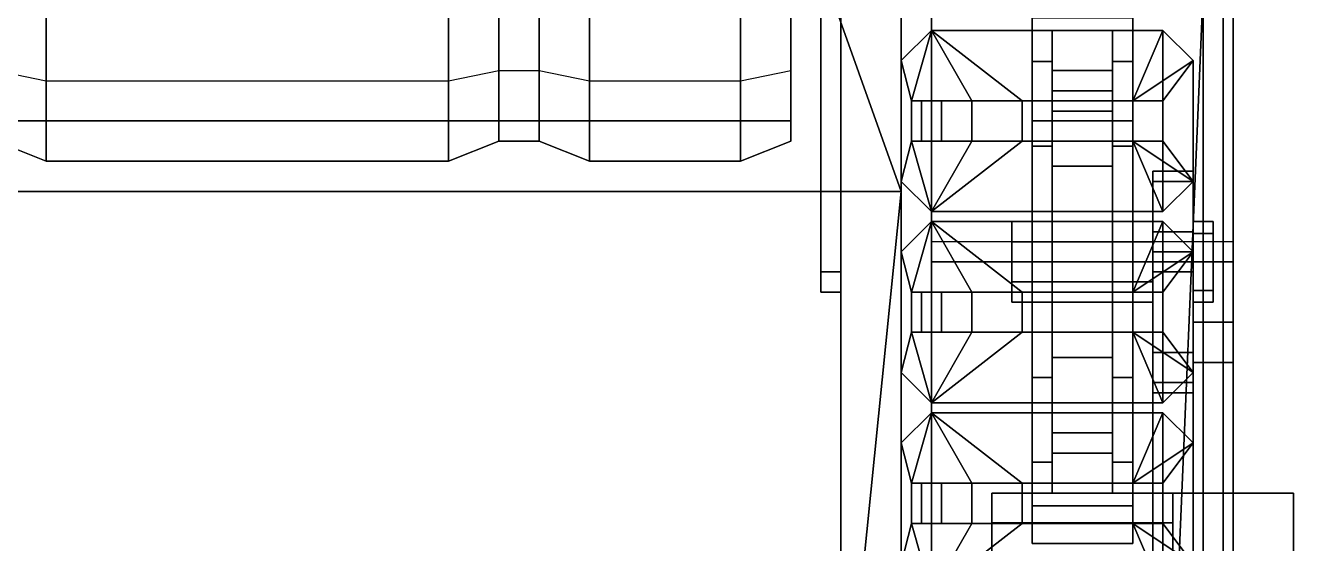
# Model space of a CAD drawing. Header units: millimetres. Extents: x -1.04 to 1.04, y -2.16 to 5.95.
# Drawn here: x -0.221 to 1.04, y 0.88 to 1.395 of the extents above; entities that cross this region are included whole.
import ezdxf

# ---------------------------------------------------------------- set-up
doc = ezdxf.new("R2010")
doc.units = ezdxf.units.MM
for name, color, linetype in [('cans', 3, 'Continuous'), ('fenders', 6, 'Continuous'), ('patch', 2, 'Continuous'), ('suspension', 5, 'Continuous'), ('tent1', 3, 'Continuous'), ('tracks', 3, 'Continuous'), ('wheels', 2, 'Continuous')]:
    doc.layers.add(name, color=color, linetype=linetype)

msp = doc.modelspace()

# ---------------------------------------------------------------- linework, layer by layer
for points in [[(-0.59, 0.6, 1.18), (0.59, 0.6, 1.18), (0.59, 1.9, 1.1), (-0.59, 1.9, 1.1)], [(0.59, 0.6, 1.18), (0.65, 0.68, 0.92), (0.65, 1.9, 0.92), (0.59, 1.9, 1.1)], [(0.65, -1.45, 0.82), (0.65, -1.84, 0.25), (0.65, 1.23, 0.25), (0.65, 1.9, 0.92)], [(0.65, 1.23, 0.25), (0.65, 1.23, 0.25), (0.65, 1.65, 0.34), (0.65, 1.9, 0.49)], [(0.65, 1.23, 0.25), (0.65, 1.23, 0.25), (0.65, 1.9, 0.49), (0.65, 1.9, 0.92)], [(0.65, -1.45, 0.82), (0.65, -1.45, 0.82), (0.65, 1.9, 0.92), (0.65, 0.68, 0.92)], [(0.5, 1.65, 0.34), (0.65, 1.23, 0.25), (-0.65, 1.23, 0.25), (-0.5, 1.65, 0.34)], [(0.65, 1.65, 0.34), (0.65, 1.23, 0.25), (0.65, 1.23, 0.25), (0.5, 1.65, 0.34)], [(0.57, 1.15, 1.41), (0.59, 1.15, 1.41), (0.59, 1.65, 1.41), (0.57, 1.63, 1.41)], [(0.59, 1.13, 1.39), (0.59, 1.13, 1.1474), (0.59, 1.65, 1.1154), (0.59, 1.15, 1.41)], [(0.59, 1.15, 1.41), (0.59, 1.65, 1.1154), (0.59, 1.65, 1.1154), (0.59, 1.65, 1.41)], [(0.57, 1.13, 1.1474), (0.57, 1.13, 1.39), (0.57, 1.15, 1.41), (0.57, 1.63, 1.1166)], [(0.57, 1.63, 1.1166), (0.57, 1.15, 1.41), (0.57, 1.63, 1.41), (0.57, 1.63, 1.1166)], [(0.65, 1.23, 0.25), (0.34, -1.84, 0.25), (-0.34, -1.84, 0.25), (-0.65, 1.23, 0.25)], [(0.65, 1.23, 0.25), (0.65, -1.84, 0.25), (0.34, -1.84, 0.25), (0.65, 1.23, 0.25)], [(0.57, 1.13, 1.39), (0.59, 1.13, 1.39), (0.59, 1.15, 1.41), (0.57, 1.15, 1.41)], [(0.57, 1.13, 1.1474), (0.59, 1.13, 1.1474), (0.59, 1.13, 1.39), (0.57, 1.13, 1.39)]]:
    msp.add_3dface(points)
at = {"layer": 'cans'}
for points in [[(0.66, 1.32, 1.36), (0.68, 1.39, 1.29), (0.65, 1.36, 1.29), (0.66, 1.32, 1.36)], [(0.68, 1.39, 1.29), (0.68, 1.39, 0.92), (0.65, 1.36, 0.92), (0.65, 1.36, 1.29)], [(0.65, 1.36, 0.92), (0.68, 1.39, 0.92), (0.68, 1.21, 0.92), (0.65, 1.24, 0.92)], [(0.72, 1.32, 1.37), (0.68, 1.39, 1.29), (0.66, 1.32, 1.36), (0.72, 1.32, 1.37)], [(0.72, 1.32, 1.37), (0.77, 1.32, 1.32), (0.68, 1.39, 1.29)], [(0.88, 1.32, 1.32), (0.91, 1.39, 1.29), (0.68, 1.39, 1.29), (0.77, 1.32, 1.32)], [(0.91, 1.39, 1.29), (0.91, 1.39, 0.92), (0.68, 1.39, 0.92), (0.68, 1.39, 1.29)], [(0.68, 1.39, 0.92), (0.91, 1.39, 0.92), (0.91, 1.21, 0.92), (0.68, 1.21, 0.92)], [(0.94, 1.36, 1.29), (0.91, 1.39, 1.29), (0.88, 1.32, 1.32)], [(0.94, 1.36, 0.92), (0.91, 1.39, 0.92), (0.91, 1.39, 1.29), (0.94, 1.36, 1.29)], [(0.94, 1.24, 0.92), (0.91, 1.21, 0.92), (0.91, 1.39, 0.92), (0.94, 1.36, 0.92)], [(0.66, 1.32, 1.36), (0.65, 1.36, 1.29), (0.65, 1.24, 1.29), (0.66, 1.28, 1.36)], [(0.65, 1.36, 1.29), (0.65, 1.36, 0.92), (0.65, 1.24, 0.92), (0.65, 1.24, 1.29)], [(0.94, 1.36, 1.29), (0.88, 1.32, 1.32), (0.91, 1.32, 1.34)], [(0.91, 1.28, 1.34), (0.94, 1.24, 1.29), (0.94, 1.36, 1.29), (0.91, 1.32, 1.34)], [(0.94, 1.24, 1.29), (0.94, 1.24, 0.92), (0.94, 1.36, 0.92), (0.94, 1.36, 1.29)], [(0.67, 1.32, 1.39), (0.66, 1.32, 1.36), (0.66, 1.28, 1.36), (0.67, 1.28, 1.39)], [(0.69, 1.32, 1.4), (0.72, 1.32, 1.37), (0.66, 1.32, 1.36), (0.67, 1.32, 1.39)], [(0.67, 1.28, 1.39), (0.69, 1.28, 1.4), (0.69, 1.32, 1.4), (0.67, 1.32, 1.39)], [(0.69, 1.28, 1.4), (0.88, 1.28, 1.4), (0.88, 1.32, 1.4), (0.69, 1.32, 1.4)], [(0.88, 1.32, 1.4), (0.88, 1.32, 1.37), (0.72, 1.32, 1.37), (0.69, 1.32, 1.4)], [(0.72, 1.28, 1.37), (0.77, 1.28, 1.32), (0.77, 1.32, 1.32), (0.72, 1.32, 1.37)], [(0.72, 1.32, 1.37), (0.88, 1.32, 1.37), (0.88, 1.28, 1.37), (0.72, 1.28, 1.37)], [(0.77, 1.28, 1.32), (0.88, 1.28, 1.32), (0.88, 1.32, 1.32), (0.77, 1.32, 1.32)], [(0.88, 1.32, 1.37), (0.88, 1.32, 1.32), (0.88, 1.28, 1.32), (0.88, 1.28, 1.37)], [(0.91, 1.32, 1.34), (0.88, 1.32, 1.32), (0.88, 1.32, 1.37), (0.91, 1.32, 1.38)], [(0.88, 1.28, 1.4), (0.91, 1.28, 1.38), (0.91, 1.32, 1.38), (0.88, 1.32, 1.4)], [(0.91, 1.32, 1.38), (0.88, 1.32, 1.37), (0.88, 1.32, 1.37), (0.88, 1.32, 1.4)], [(0.91, 1.28, 1.38), (0.91, 1.28, 1.34), (0.91, 1.32, 1.34), (0.91, 1.32, 1.38)], [(0.66, 1.28, 1.36), (0.65, 1.24, 1.29), (0.68, 1.21, 1.29), (0.66, 1.28, 1.36)], [(0.72, 1.28, 1.37), (0.66, 1.28, 1.36), (0.68, 1.21, 1.29), (0.72, 1.28, 1.37)], [(0.66, 1.28, 1.36), (0.72, 1.28, 1.37), (0.69, 1.28, 1.4), (0.67, 1.28, 1.39)], [(0.68, 1.21, 1.29), (0.68, 1.21, 1.29), (0.77, 1.28, 1.32), (0.72, 1.28, 1.37)], [(0.68, 1.21, 1.29), (0.91, 1.21, 1.29), (0.88, 1.28, 1.32), (0.77, 1.28, 1.32)], [(0.72, 1.28, 1.37), (0.88, 1.28, 1.37), (0.88, 1.28, 1.4), (0.69, 1.28, 1.4)], [(0.88, 1.28, 1.32), (0.91, 1.21, 1.29), (0.94, 1.24, 1.29), (0.88, 1.28, 1.32)], [(0.91, 1.28, 1.34), (0.88, 1.28, 1.32), (0.94, 1.24, 1.29), (0.91, 1.28, 1.34)], [(0.88, 1.28, 1.37), (0.88, 1.28, 1.32), (0.91, 1.28, 1.34), (0.91, 1.28, 1.38)], [(0.88, 1.28, 1.37), (0.88, 1.28, 1.37), (0.91, 1.28, 1.38), (0.88, 1.28, 1.4)], [(0.65, 1.24, 0.92), (0.68, 1.21, 0.92), (0.68, 1.21, 1.29), (0.65, 1.24, 1.29)], [(0.91, 1.21, 1.29), (0.91, 1.21, 0.92), (0.94, 1.24, 0.92), (0.94, 1.24, 1.29)], [(0.66, 1.13, 1.36), (0.68, 1.2, 1.29), (0.65, 1.17, 1.29), (0.66, 1.13, 1.36)], [(0.68, 1.2, 1.29), (0.68, 1.2, 0.92), (0.65, 1.17, 0.92), (0.65, 1.17, 1.29)], [(0.65, 1.17, 0.92), (0.68, 1.2, 0.92), (0.68, 1.02, 0.92), (0.65, 1.05, 0.92)], [(0.72, 1.13, 1.37), (0.68, 1.2, 1.29), (0.66, 1.13, 1.36), (0.72, 1.13, 1.37)], [(0.68, 1.21, 0.92), (0.91, 1.21, 0.92), (0.91, 1.21, 1.29), (0.68, 1.21, 1.29)], [(0.88, 1.13, 1.32), (0.91, 1.2, 1.29), (0.68, 1.2, 1.29), (0.77, 1.13, 1.32)], [(0.72, 1.13, 1.37), (0.77, 1.13, 1.32), (0.68, 1.2, 1.29)], [(0.91, 1.2, 1.29), (0.91, 1.2, 0.92), (0.68, 1.2, 0.92), (0.68, 1.2, 1.29)], [(0.68, 1.2, 0.92), (0.91, 1.2, 0.92), (0.91, 1.02, 0.92), (0.68, 1.02, 0.92)], [(0.94, 1.17, 1.29), (0.91, 1.2, 1.29), (0.88, 1.13, 1.32)], [(0.94, 1.17, 0.92), (0.91, 1.2, 0.92), (0.91, 1.2, 1.29), (0.94, 1.17, 1.29)], [(0.94, 1.05, 0.92), (0.91, 1.02, 0.92), (0.91, 1.2, 0.92), (0.94, 1.17, 0.92)], [(0.66, 1.13, 1.36), (0.65, 1.17, 1.29), (0.65, 1.05, 1.29), (0.66, 1.09, 1.36)], [(0.65, 1.17, 1.29), (0.65, 1.17, 0.92), (0.65, 1.05, 0.92), (0.65, 1.05, 1.29)], [(0.94, 1.17, 1.29), (0.88, 1.13, 1.32), (0.91, 1.13, 1.34)], [(0.91, 1.09, 1.34), (0.94, 1.05, 1.29), (0.94, 1.17, 1.29), (0.91, 1.13, 1.34)], [(0.94, 1.05, 1.29), (0.94, 1.05, 0.92), (0.94, 1.17, 0.92), (0.94, 1.17, 1.29)], [(0.69, 1.13, 1.4), (0.72, 1.13, 1.37), (0.66, 1.13, 1.36), (0.67, 1.13, 1.39)], [(0.67, 1.13, 1.39), (0.66, 1.13, 1.36), (0.66, 1.09, 1.36), (0.67, 1.09, 1.39)], [(0.67, 1.09, 1.39), (0.69, 1.09, 1.4), (0.69, 1.13, 1.4), (0.67, 1.13, 1.39)], [(0.88, 1.13, 1.4), (0.88, 1.13, 1.37), (0.72, 1.13, 1.37), (0.69, 1.13, 1.4)], [(0.69, 1.09, 1.4), (0.88, 1.09, 1.4), (0.88, 1.13, 1.4), (0.69, 1.13, 1.4)], [(0.72, 1.13, 1.37), (0.88, 1.13, 1.37), (0.88, 1.09, 1.37), (0.72, 1.09, 1.37)], [(0.72, 1.09, 1.37), (0.77, 1.09, 1.32), (0.77, 1.13, 1.32), (0.72, 1.13, 1.37)], [(0.77, 1.09, 1.32), (0.88, 1.09, 1.32), (0.88, 1.13, 1.32), (0.77, 1.13, 1.32)], [(0.91, 1.13, 1.38), (0.88, 1.13, 1.37), (0.88, 1.13, 1.37), (0.88, 1.13, 1.4)], [(0.88, 1.09, 1.4), (0.91, 1.09, 1.38), (0.91, 1.13, 1.38), (0.88, 1.13, 1.4)], [(0.91, 1.13, 1.34), (0.88, 1.13, 1.32), (0.88, 1.13, 1.37), (0.91, 1.13, 1.38)], [(0.88, 1.13, 1.37), (0.88, 1.13, 1.32), (0.88, 1.09, 1.32), (0.88, 1.09, 1.37)], [(0.91, 1.09, 1.38), (0.91, 1.09, 1.34), (0.91, 1.13, 1.34), (0.91, 1.13, 1.38)], [(0.66, 1.09, 1.36), (0.65, 1.05, 1.29), (0.68, 1.02, 1.29), (0.66, 1.09, 1.36)], [(0.72, 1.09, 1.37), (0.66, 1.09, 1.36), (0.68, 1.02, 1.29), (0.72, 1.09, 1.37)], [(0.66, 1.09, 1.36), (0.72, 1.09, 1.37), (0.69, 1.09, 1.4), (0.67, 1.09, 1.39)], [(0.68, 1.02, 1.29), (0.91, 1.02, 1.29), (0.88, 1.09, 1.32), (0.77, 1.09, 1.32)], [(0.68, 1.02, 1.29), (0.68, 1.02, 1.29), (0.77, 1.09, 1.32), (0.72, 1.09, 1.37)], [(0.72, 1.09, 1.37), (0.88, 1.09, 1.37), (0.88, 1.09, 1.4), (0.69, 1.09, 1.4)], [(0.91, 1.09, 1.34), (0.88, 1.09, 1.32), (0.94, 1.05, 1.29), (0.91, 1.09, 1.34)], [(0.88, 1.09, 1.32), (0.91, 1.02, 1.29), (0.94, 1.05, 1.29), (0.88, 1.09, 1.32)], [(0.88, 1.09, 1.37), (0.88, 1.09, 1.37), (0.91, 1.09, 1.38), (0.88, 1.09, 1.4)], [(0.88, 1.09, 1.37), (0.88, 1.09, 1.32), (0.91, 1.09, 1.34), (0.91, 1.09, 1.38)], [(0.65, 1.05, 0.92), (0.68, 1.02, 0.92), (0.68, 1.02, 1.29), (0.65, 1.05, 1.29)], [(0.91, 1.02, 1.29), (0.91, 1.02, 0.92), (0.94, 1.05, 0.92), (0.94, 1.05, 1.29)], [(0.66, 0.94, 1.36), (0.68, 1.01, 1.29), (0.65, 0.98, 1.29), (0.66, 0.94, 1.36)], [(0.68, 1.01, 1.29), (0.68, 1.01, 0.92), (0.65, 0.98, 0.92), (0.65, 0.98, 1.29)], [(0.65, 0.98, 0.92), (0.68, 1.01, 0.92), (0.68, 0.83, 0.92), (0.65, 0.86, 0.92)], [(0.72, 0.94, 1.37), (0.68, 1.01, 1.29), (0.66, 0.94, 1.36), (0.72, 0.94, 1.37)], [(0.68, 1.02, 0.92), (0.91, 1.02, 0.92), (0.91, 1.02, 1.29), (0.68, 1.02, 1.29)], [(0.72, 0.94, 1.37), (0.77, 0.94, 1.32), (0.68, 1.01, 1.29)], [(0.88, 0.94, 1.32), (0.91, 1.01, 1.29), (0.68, 1.01, 1.29), (0.77, 0.94, 1.32)], [(0.91, 1.01, 1.29), (0.91, 1.01, 0.92), (0.68, 1.01, 0.92), (0.68, 1.01, 1.29)], [(0.68, 1.01, 0.92), (0.91, 1.01, 0.92), (0.91, 0.83, 0.92), (0.68, 0.83, 0.92)], [(0.94, 0.98, 1.29), (0.91, 1.01, 1.29), (0.88, 0.94, 1.32)], [(0.94, 0.98, 0.92), (0.91, 1.01, 0.92), (0.91, 1.01, 1.29), (0.94, 0.98, 1.29)], [(0.94, 0.86, 0.92), (0.91, 0.83, 0.92), (0.91, 1.01, 0.92), (0.94, 0.98, 0.92)], [(0.66, 0.94, 1.36), (0.65, 0.98, 1.29), (0.65, 0.86, 1.29), (0.66, 0.9, 1.36)], [(0.65, 0.98, 1.29), (0.65, 0.98, 0.92), (0.65, 0.86, 0.92), (0.65, 0.86, 1.29)], [(0.94, 0.98, 1.29), (0.88, 0.94, 1.32), (0.91, 0.94, 1.34)], [(0.91, 0.9, 1.34), (0.94, 0.86, 1.29), (0.94, 0.98, 1.29), (0.91, 0.94, 1.34)], [(0.94, 0.86, 1.29), (0.94, 0.86, 0.92), (0.94, 0.98, 0.92), (0.94, 0.98, 1.29)], [(0.67, 0.94, 1.39), (0.66, 0.94, 1.36), (0.66, 0.9, 1.36), (0.67, 0.9, 1.39)], [(0.69, 0.94, 1.4), (0.72, 0.94, 1.37), (0.66, 0.94, 1.36), (0.67, 0.94, 1.39)], [(0.67, 0.9, 1.39), (0.69, 0.9, 1.4), (0.69, 0.94, 1.4), (0.67, 0.94, 1.39)], [(0.69, 0.9, 1.4), (0.88, 0.9, 1.4), (0.88, 0.94, 1.4), (0.69, 0.94, 1.4)], [(0.88, 0.94, 1.4), (0.88, 0.94, 1.37), (0.72, 0.94, 1.37), (0.69, 0.94, 1.4)], [(0.72, 0.9, 1.37), (0.77, 0.9, 1.32), (0.77, 0.94, 1.32), (0.72, 0.94, 1.37)], [(0.72, 0.94, 1.37), (0.88, 0.94, 1.37), (0.88, 0.9, 1.37), (0.72, 0.9, 1.37)], [(0.77, 0.9, 1.32), (0.88, 0.9, 1.32), (0.88, 0.94, 1.32), (0.77, 0.94, 1.32)], [(0.88, 0.94, 1.37), (0.88, 0.94, 1.32), (0.88, 0.9, 1.32), (0.88, 0.9, 1.37)], [(0.91, 0.94, 1.34), (0.88, 0.94, 1.32), (0.88, 0.94, 1.37), (0.91, 0.94, 1.38)], [(0.88, 0.9, 1.4), (0.91, 0.9, 1.38), (0.91, 0.94, 1.38), (0.88, 0.94, 1.4)], [(0.91, 0.94, 1.38), (0.88, 0.94, 1.37), (0.88, 0.94, 1.37), (0.88, 0.94, 1.4)], [(0.91, 0.9, 1.38), (0.91, 0.9, 1.34), (0.91, 0.94, 1.34), (0.91, 0.94, 1.38)], [(0.66, 0.9, 1.36), (0.65, 0.86, 1.29), (0.68, 0.83, 1.29), (0.66, 0.9, 1.36)], [(0.72, 0.9, 1.37), (0.66, 0.9, 1.36), (0.68, 0.83, 1.29), (0.72, 0.9, 1.37)], [(0.66, 0.9, 1.36), (0.72, 0.9, 1.37), (0.69, 0.9, 1.4), (0.67, 0.9, 1.39)], [(0.68, 0.83, 1.29), (0.68, 0.83, 1.29), (0.77, 0.9, 1.32), (0.72, 0.9, 1.37)], [(0.68, 0.83, 1.29), (0.91, 0.83, 1.29), (0.88, 0.9, 1.32), (0.77, 0.9, 1.32)], [(0.72, 0.9, 1.37), (0.88, 0.9, 1.37), (0.88, 0.9, 1.4), (0.69, 0.9, 1.4)], [(0.88, 0.9, 1.32), (0.91, 0.83, 1.29), (0.94, 0.86, 1.29), (0.88, 0.9, 1.32)], [(0.91, 0.9, 1.34), (0.88, 0.9, 1.32), (0.94, 0.86, 1.29), (0.91, 0.9, 1.34)], [(0.88, 0.9, 1.37), (0.88, 0.9, 1.32), (0.91, 0.9, 1.34), (0.91, 0.9, 1.38)], [(0.88, 0.9, 1.37), (0.88, 0.9, 1.37), (0.91, 0.9, 1.38), (0.88, 0.9, 1.4)]]:
    msp.add_3dface(points, dxfattribs=at)
at = {"layer": 'fenders'}
for points in [[(0.65, 0.68, 0.92), (0.9, 0.25, 0.92), (0.97, 1.9, 0.92), (0.65, 1.9, 0.92)], [(0.9, 0.25, 0.92), (0.9, -0.42, 0.92), (0.97, -1.9, 0.92), (0.97, 1.9, 0.92)], [(0.97, -1.9, 0.92), (0.97, -1.9, 0.88), (0.97, 1.9, 0.88), (0.97, 1.9, 0.92)]]:
    msp.add_3dface(points, dxfattribs=at)
at = {"layer": 'patch'}
for points in [[(0.95, 0.78, 1.2), (0.97, 0.78, 1.2), (0.97, 1.9, 1.2), (0.95, 1.88, 1.2)], [(0.97, 0.78, 1.2), (0.97, 0.82, 1.17), (0.97, 1.7, 1.17), (0.97, 1.9, 1.2)], [(0.95, 0.82, 1.17), (0.95, 0.78, 1.2), (0.95, 1.88, 1.2), (0.95, 1.7, 1.17)]]:
    msp.add_3dface(points, dxfattribs=at)
at = {"layer": 'suspension'}
for points in [[(0.9, 1.25, 0.19), (0.9, 1.19, 0.15), (0.9, 1.04, 0.16), (0.9, 1.17, 0.32)], [(0.94, 1.17, 0.32), (0.94, 1.25, 0.19), (0.9, 1.25, 0.19), (0.9, 1.17, 0.32)], [(0.9, 1.25, 0.16), (0.9, 1.24, 0.15), (0.9, 1.19, 0.15), (0.9, 1.25, 0.19)], [(0.94, 1.25, 0.16), (0.94, 1.24, 0.15), (0.9, 1.24, 0.15), (0.9, 1.25, 0.16)], [(0.94, 1.25, 0.19), (0.94, 1.25, 0.16), (0.9, 1.25, 0.16), (0.9, 1.25, 0.19)], [(0.94, 1.04, 0.16), (0.94, 1.19, 0.15), (0.94, 1.25, 0.19), (0.94, 1.17, 0.32)], [(0.94, 1.19, 0.15), (0.94, 1.24, 0.15), (0.94, 1.25, 0.16), (0.94, 1.25, 0.19)], [(0.9, 1.19, 0.15), (0.9, 1.24, 0.15), (0.94, 1.24, 0.15), (0.94, 1.19, 0.15)], [(0.96, 1.2, 0.25), (0.96, 1.1883, 0.2217), (0.94, 1.1883, 0.2217), (0.94, 1.2, 0.25)], [(0.96, 1.1883, 0.2783), (0.96, 1.2, 0.25), (0.94, 1.2, 0.25), (0.94, 1.1883, 0.2783)], [(0.96, 1.1317, 0.2217), (0.96, 1.16, 0.21), (0.96, 1.1883, 0.2217), (0.96, 1.2, 0.25)], [(0.96, 1.12, 0.25), (0.96, 1.1317, 0.2217), (0.96, 1.2, 0.25), (0.96, 1.1883, 0.2783)], [(0.9, 1.04, 0.16), (0.9, 1.19, 0.15), (0.94, 1.19, 0.15), (0.94, 1.04, 0.16)], [(0.96, 1.16, 0.29), (0.96, 1.1883, 0.2783), (0.94, 1.1883, 0.2783), (0.94, 1.16, 0.29)], [(0.96, 1.1883, 0.2217), (0.96, 1.16, 0.21), (0.94, 1.16, 0.21), (0.94, 1.1883, 0.2217)], [(0.96, 1.1317, 0.2783), (0.96, 1.12, 0.25), (0.96, 1.1883, 0.2783), (0.96, 1.16, 0.29)], [(0.9, 1.17, 0.32), (0.9, 1.04, 0.16), (0.9, 1.04, 0.24), (0.9, 1.15, 0.32)], [(0.94, 1.15, 0.32), (0.94, 1.17, 0.32), (0.9, 1.17, 0.32), (0.9, 1.15, 0.32)], [(0.94, 1.04, 0.24), (0.94, 1.04, 0.16), (0.94, 1.17, 0.32), (0.94, 1.15, 0.32)], [(0.96, 1.1317, 0.2783), (0.96, 1.16, 0.29), (0.94, 1.16, 0.29), (0.94, 1.1317, 0.2783)], [(0.96, 1.16, 0.21), (0.96, 1.1317, 0.2217), (0.94, 1.1317, 0.2217), (0.94, 1.16, 0.21)], [(0.9, 1.15, 0.32), (0.9, 1.04, 0.24), (0.9, 1.03, 0.25), (0.9, 1.07, 0.32)], [(0.94, 1.07, 0.32), (0.94, 1.15, 0.32), (0.9, 1.15, 0.32), (0.9, 1.07, 0.32)], [(0.94, 1.03, 0.25), (0.94, 1.04, 0.24), (0.94, 1.15, 0.32), (0.94, 1.07, 0.32)], [(0.96, 1.1317, 0.2217), (0.96, 1.12, 0.25), (0.94, 1.12, 0.25), (0.94, 1.1317, 0.2217)], [(0.96, 1.12, 0.25), (0.96, 1.1317, 0.2783), (0.94, 1.1317, 0.2783), (0.94, 1.12, 0.25)], [(0.9, 1.06, 0.13), (0.9, 1.1, 0.13), (0.9, 1.1, 0.156), (0.9, 1.06, 0.1587)], [(0.94, 1.1, 0.27), (0.94, 1.06, 0.27), (0.98, 1.06, 0.27), (0.98, 1.1, 0.27)], [(0.98, 1.1, 0.13), (0.98, 1.06, 0.13), (0.94, 1.06, 0.13), (0.94, 1.1, 0.13)], [(0.98, 1.1, 0.27), (0.98, 1.1, 0.13), (0.94, 1.1, 0.13), (0.94, 1.1, 0.27)], [(0.98, 1.06, 0.27), (0.98, 1.06, 0.13), (0.98, 1.1, 0.13), (0.98, 1.1, 0.27)], [(0.9, 1.07, 0.32), (0.9, 1.03, 0.25), (0.9, 0.93, 0.25), (0.9, 0.93, 0.34)], [(0.94, 0.93, 0.34), (0.94, 1.07, 0.32), (0.9, 1.07, 0.32), (0.9, 0.93, 0.34)], [(0.94, 0.93, 0.25), (0.94, 1.03, 0.25), (0.94, 1.07, 0.32), (0.94, 0.93, 0.34)], [(0.94, 1.06, 0.27), (0.94, 1.06, 0.13), (0.98, 1.06, 0.13), (0.98, 1.06, 0.27)], [(0.9, 1.04, 0.24), (0.9, 1.04, 0.16), (0.94, 1.04, 0.16), (0.94, 1.04, 0.24)], [(0.9, 1.03, 0.25), (0.9, 1.04, 0.24), (0.94, 1.04, 0.24), (0.94, 1.03, 0.25)], [(0.9, 0.93, 0.25), (0.9, 1.03, 0.25), (0.94, 1.03, 0.25), (0.94, 0.93, 0.25)], [(0.9, 0.93, 0.24), (0.9, -0.44, 0.24), (0.9, -0.44, 0.37), (0.9, 0.93, 0.37)], [(0.9, 0.93, 0.37), (0.9, -0.44, 0.37), (1.04, -0.44, 0.37), (1.04, 0.93, 0.37)], [(1.04, 0.93, 0.37), (1.04, 0.93, 0.24), (0.9, 0.93, 0.24), (0.9, 0.93, 0.37)], [(1.04, 0.93, 0.24), (1.04, -0.44, 0.24), (0.9, -0.44, 0.24), (0.9, 0.93, 0.24)], [(1.04, -0.44, 0.37), (1.04, -0.44, 0.24), (1.04, 0.93, 0.24), (1.04, 0.93, 0.37)]]:
    msp.add_3dface(points, dxfattribs=at)
at = {"layer": 'tent1'}
for points in [[(0.54, 1.3, 1.33), (0.54, 1.28, 1.31), (0.54, 1.59, 1.3), (0.54, 1.56, 1.32)], [(0.54, 1.28, 1.31), (0.54, 1.28, 1.18), (0.54, 1.59, 1.18), (0.54, 1.59, 1.3)], [(0.54, 1.28, 1.18), (0.54, 1.35, 1.14), (0.54, 1.55, 1.13), (0.54, 1.59, 1.18)], [(-0.2, 1.3, 1.35), (-0.2, 1.56, 1.34), (-0.25, 1.56, 1.32), (-0.25, 1.3, 1.33)], [(0.2, 1.3, 1.35), (0.2, 1.56, 1.34), (-0.2, 1.56, 1.34), (-0.2, 1.3, 1.35)], [(0.25, 1.3, 1.33), (0.25, 1.56, 1.32), (0.2, 1.56, 1.34), (0.2, 1.3, 1.35)], [(0.29, 1.3, 1.33), (0.29, 1.56, 1.32), (0.25, 1.56, 1.32), (0.25, 1.3, 1.33)], [(0.34, 1.3, 1.35), (0.34, 1.56, 1.34), (0.29, 1.56, 1.32), (0.29, 1.3, 1.33)], [(0.49, 1.3, 1.35), (0.49, 1.56, 1.34), (0.34, 1.56, 1.34), (0.34, 1.3, 1.35)], [(0.54, 1.3, 1.33), (0.54, 1.56, 1.32), (0.49, 1.56, 1.34), (0.49, 1.3, 1.35)], [(-0.2, 1.34, 1.13), (-0.2, 1.26, 1.17), (-0.25, 1.28, 1.18), (-0.25, 1.35, 1.14)], [(0.25, 1.35, 1.14), (0.25, 1.28, 1.18), (0.2, 1.26, 1.17), (0.2, 1.34, 1.13)], [(0.29, 1.35, 1.14), (0.29, 1.28, 1.18), (0.25, 1.28, 1.18), (0.25, 1.35, 1.14)], [(0.34, 1.34, 1.13), (0.34, 1.26, 1.17), (0.29, 1.28, 1.18), (0.29, 1.35, 1.14)], [(0.54, 1.35, 1.14), (0.54, 1.28, 1.18), (0.49, 1.26, 1.17), (0.49, 1.34, 1.13)], [(0.2, 1.34, 1.13), (0.2, 1.26, 1.17), (-0.2, 1.26, 1.17), (-0.2, 1.34, 1.13)], [(0.49, 1.34, 1.13), (0.49, 1.26, 1.17), (0.34, 1.26, 1.17), (0.34, 1.34, 1.13)], [(-0.2, 1.26, 1.31), (-0.2, 1.3, 1.35), (-0.25, 1.3, 1.33), (-0.25, 1.28, 1.31)], [(0.2, 1.26, 1.31), (0.2, 1.3, 1.35), (-0.2, 1.3, 1.35), (-0.2, 1.26, 1.31)], [(0.25, 1.28, 1.31), (0.25, 1.3, 1.33), (0.2, 1.3, 1.35), (0.2, 1.26, 1.31)], [(0.29, 1.28, 1.31), (0.29, 1.3, 1.33), (0.25, 1.3, 1.33), (0.25, 1.28, 1.31)], [(0.34, 1.26, 1.31), (0.34, 1.3, 1.35), (0.29, 1.3, 1.33), (0.29, 1.28, 1.31)], [(0.49, 1.26, 1.31), (0.49, 1.3, 1.35), (0.34, 1.3, 1.35), (0.34, 1.26, 1.31)], [(0.54, 1.28, 1.31), (0.54, 1.3, 1.33), (0.49, 1.3, 1.35), (0.49, 1.26, 1.31)], [(-0.2, 1.26, 1.17), (-0.2, 1.26, 1.31), (-0.25, 1.28, 1.31), (-0.25, 1.28, 1.18)], [(0.25, 1.28, 1.18), (0.25, 1.28, 1.31), (0.2, 1.26, 1.31), (0.2, 1.26, 1.17)], [(0.29, 1.28, 1.18), (0.29, 1.28, 1.31), (0.25, 1.28, 1.31), (0.25, 1.28, 1.18)], [(0.34, 1.26, 1.17), (0.34, 1.26, 1.31), (0.29, 1.28, 1.31), (0.29, 1.28, 1.18)], [(0.54, 1.28, 1.18), (0.54, 1.28, 1.31), (0.49, 1.26, 1.31), (0.49, 1.26, 1.17)], [(0.2, 1.26, 1.17), (0.2, 1.26, 1.31), (-0.2, 1.26, 1.31), (-0.2, 1.26, 1.17)], [(0.49, 1.26, 1.17), (0.49, 1.26, 1.31), (0.34, 1.26, 1.31), (0.34, 1.26, 1.17)]]:
    msp.add_3dface(points, dxfattribs=at)
at = {"layer": 'tracks'}
for points in [[(0.68, 1.18, -0.04), (0.68, 1.83, 0.07), (0.98, 1.83, 0.07), (0.98, 1.18, -0.04)], [(0.68, 1.82, 0.12), (0.68, 1.83, 0.07), (0.68, 1.18, -0.04), (0.68, 1.16, -0.01)], [(0.98, 1.18, -0.04), (0.98, 1.83, 0.07), (0.98, 1.82, 0.12), (0.98, 1.16, -0.01)], [(0.98, 1.16, -0.01), (0.98, 1.82, 0.12), (0.68, 1.82, 0.12), (0.68, 1.16, -0.01)], [(0.68, 1.5, 0.73), (0.68, 0.84, 0.76), (0.98, 0.84, 0.76), (0.98, 1.5, 0.73)], [(0.68, 0.83, 0.72), (0.68, 0.84, 0.76), (0.68, 1.5, 0.73), (0.68, 1.5, 0.69)], [(0.98, 1.5, 0.69), (0.98, 0.83, 0.72), (0.68, 0.83, 0.72), (0.68, 1.5, 0.69)], [(0.98, 1.5, 0.73), (0.98, 0.84, 0.76), (0.98, 0.83, 0.72), (0.98, 1.5, 0.69)], [(0.68, 1.18, -0.04), (0.68, -1.32, -0.04), (0.68, -1.31, -0.01), (0.68, 1.16, -0.01)], [(0.98, -1.31, -0.01), (0.98, -1.32, -0.04), (0.98, 1.18, -0.04), (0.98, 1.16, -0.01)], [(0.68, 1.16, -0.01), (0.68, -1.31, -0.01), (0.98, -1.31, -0.01), (0.98, 1.16, -0.01)]]:
    msp.add_3dface(points, dxfattribs=at)
at = {"layer": 'wheels'}
for points in [[(0.78, 1.4025, 0.39), (0.78, 1.44, 0.25), (0.78, 1.39, 0.25), (0.78, 1.3592, 0.365)], [(0.78, 1.44, 0.25), (0.78, 1.4025, 0.11), (0.78, 1.3592, 0.135), (0.78, 1.39, 0.25)], [(0.88, 1.44, 0.25), (0.88, 1.4025, 0.39), (0.88, 1.3592, 0.365), (0.88, 1.39, 0.25)], [(0.88, 1.4025, 0.11), (0.88, 1.44, 0.25), (0.88, 1.39, 0.25), (0.88, 1.3592, 0.135)], [(0.78, 1.3, 0.4925), (0.78, 1.4025, 0.39), (0.78, 1.3592, 0.365), (0.78, 1.275, 0.4492)], [(0.88, 1.3, 0.4925), (0.88, 1.4025, 0.39), (0.78, 1.4025, 0.39), (0.78, 1.3, 0.4925)], [(0.78, 1.4025, 0.11), (0.78, 1.3, 0.0075), (0.78, 1.275, 0.0508), (0.78, 1.3592, 0.135)], [(0.88, 1.4025, 0.11), (0.88, 1.3, 0.0075), (0.78, 1.3, 0.0075), (0.78, 1.4025, 0.11)], [(0.88, 1.3, 0.0075), (0.88, 1.4025, 0.11), (0.88, 1.3592, 0.135), (0.88, 1.275, 0.0508)], [(0.88, 1.4025, 0.39), (0.88, 1.3, 0.4925), (0.88, 1.275, 0.4492), (0.88, 1.3592, 0.365)], [(0.8, 1.39, 0.25), (0.8, 1.3592, 0.365), (0.78, 1.3592, 0.365), (0.78, 1.39, 0.25)], [(0.8, 1.3592, 0.135), (0.8, 1.39, 0.25), (0.78, 1.39, 0.25), (0.78, 1.3592, 0.135)], [(0.8, 1.3592, 0.365), (0.8, 1.39, 0.25), (0.8, 1.35, 0.25), (0.8, 1.3299, 0.325)], [(0.8, 1.3592, 0.135), (0.8, 1.3299, 0.175), (0.8, 1.35, 0.25), (0.8, 1.39, 0.25)], [(0.86, 1.3592, 0.365), (0.86, 1.39, 0.25), (0.88, 1.39, 0.25), (0.88, 1.3592, 0.365)], [(0.86, 1.3592, 0.365), (0.86, 1.3299, 0.325), (0.86, 1.35, 0.25), (0.86, 1.39, 0.25)], [(0.86, 1.39, 0.25), (0.86, 1.3592, 0.135), (0.88, 1.3592, 0.135), (0.88, 1.39, 0.25)], [(0.86, 1.3592, 0.135), (0.86, 1.39, 0.25), (0.86, 1.35, 0.25), (0.86, 1.3299, 0.175)], [(0.8, 1.3592, 0.365), (0.8, 1.275, 0.4492), (0.78, 1.275, 0.4492), (0.78, 1.3592, 0.365)], [(0.8, 1.275, 0.0508), (0.8, 1.3592, 0.135), (0.78, 1.3592, 0.135), (0.78, 1.275, 0.0508)], [(0.8, 1.3592, 0.365), (0.8, 1.18, 0.2846), (0.8, 1.3099, 0.3596)], [(0.8, 1.3299, 0.325), (0.8, 1.2, 0.25), (0.8, 1.18, 0.2846), (0.8, 1.3592, 0.365)], [(0.8, 1.3592, 0.365), (0.8, 1.3099, 0.3596), (0.8, 1.255, 0.4145), (0.8, 1.275, 0.4492)], [(0.8, 1.3592, 0.135), (0.8, 1.2, 0.25), (0.8, 1.3299, 0.175)], [(0.8, 1.3099, 0.1404), (0.8, 1.18, 0.2154), (0.8, 1.2, 0.25), (0.8, 1.3592, 0.135)], [(0.8, 1.3592, 0.135), (0.8, 1.275, 0.0508), (0.8, 1.255, 0.0855), (0.8, 1.3099, 0.1404)], [(0.86, 1.35, 0.25), (0.86, 1.3299, 0.325), (0.8, 1.3299, 0.325), (0.8, 1.35, 0.25)], [(0.86, 1.3299, 0.175), (0.86, 1.35, 0.25), (0.8, 1.35, 0.25), (0.8, 1.3299, 0.175)], [(0.86, 1.3099, 0.3596), (0.86, 1.18, 0.2846), (0.86, 1.2, 0.25), (0.86, 1.3592, 0.365)], [(0.86, 1.3592, 0.365), (0.86, 1.2, 0.25), (0.86, 1.3299, 0.325)], [(0.86, 1.3592, 0.135), (0.86, 1.275, 0.0508), (0.88, 1.275, 0.0508), (0.88, 1.3592, 0.135)], [(0.86, 1.3592, 0.135), (0.86, 1.3099, 0.1404), (0.86, 1.255, 0.0855), (0.86, 1.275, 0.0508)], [(0.86, 1.3299, 0.175), (0.86, 1.2, 0.25), (0.86, 1.18, 0.2154), (0.86, 1.3592, 0.135)], [(0.86, 1.3592, 0.135), (0.86, 1.18, 0.2154), (0.86, 1.3099, 0.1404)], [(0.86, 1.275, 0.4492), (0.86, 1.3592, 0.365), (0.88, 1.3592, 0.365), (0.88, 1.275, 0.4492)], [(0.86, 1.3592, 0.365), (0.86, 1.275, 0.4492), (0.86, 1.255, 0.4145), (0.86, 1.3099, 0.3596)], [(0.86, 1.3299, 0.325), (0.86, 1.2, 0.25), (0.8, 1.2, 0.25), (0.8, 1.3299, 0.325)], [(0.86, 1.2, 0.25), (0.86, 1.3299, 0.175), (0.8, 1.3299, 0.175), (0.8, 1.2, 0.25)], [(0.88, 1.16, 0.53), (0.88, 1.3, 0.4925), (0.78, 1.3, 0.4925), (0.78, 1.16, 0.53)], [(0.78, 1.16, 0.53), (0.78, 1.3, 0.4925), (0.78, 1.275, 0.4492), (0.78, 1.16, 0.48)], [(0.78, 1.3, 0.0075), (0.78, 1.16, -0.03), (0.78, 1.16, 0.02), (0.78, 1.275, 0.0508)], [(0.88, 1.3, 0.0075), (0.88, 1.16, -0.03), (0.78, 1.16, -0.03), (0.78, 1.3, 0.0075)], [(0.86, 1.18, 0.2846), (0.86, 1.3099, 0.3596), (0.8, 1.3099, 0.3596), (0.8, 1.18, 0.2846)], [(0.86, 1.3099, 0.3596), (0.86, 1.255, 0.4145), (0.8, 1.255, 0.4145), (0.8, 1.3099, 0.3596)], [(0.86, 1.3099, 0.1404), (0.86, 1.18, 0.2154), (0.8, 1.18, 0.2154), (0.8, 1.3099, 0.1404)], [(0.86, 1.255, 0.0855), (0.86, 1.3099, 0.1404), (0.8, 1.3099, 0.1404), (0.8, 1.255, 0.0855)], [(0.88, 1.16, -0.03), (0.88, 1.3, 0.0075), (0.88, 1.275, 0.0508), (0.88, 1.16, 0.02)], [(0.88, 1.3, 0.4925), (0.88, 1.16, 0.53), (0.88, 1.16, 0.48), (0.88, 1.275, 0.4492)], [(0.8, 1.275, 0.4492), (0.8, 1.16, 0.48), (0.78, 1.16, 0.48), (0.78, 1.275, 0.4492)], [(0.8, 1.16, 0.02), (0.8, 1.275, 0.0508), (0.78, 1.275, 0.0508), (0.78, 1.16, 0.02)], [(0.8, 1.16, 0.48), (0.8, 1.275, 0.4492), (0.8, 1.255, 0.4145), (0.8, 1.18, 0.4346)], [(0.8, 1.16, 0.02), (0.8, 1.18, 0.0654), (0.8, 1.255, 0.0855), (0.8, 1.275, 0.0508)], [(0.86, 1.275, 0.0508), (0.86, 1.16, 0.02), (0.88, 1.16, 0.02), (0.88, 1.275, 0.0508)], [(0.86, 1.16, 0.02), (0.86, 1.275, 0.0508), (0.86, 1.255, 0.0855), (0.86, 1.18, 0.0654)], [(0.86, 1.16, 0.48), (0.86, 1.18, 0.4346), (0.86, 1.255, 0.4145), (0.86, 1.275, 0.4492)], [(0.86, 1.16, 0.48), (0.86, 1.275, 0.4492), (0.88, 1.275, 0.4492), (0.88, 1.16, 0.48)], [(0.86, 1.255, 0.4145), (0.86, 1.18, 0.4346), (0.8, 1.18, 0.4346), (0.8, 1.255, 0.4145)], [(0.86, 1.18, 0.0654), (0.86, 1.255, 0.0855), (0.8, 1.255, 0.0855), (0.8, 1.18, 0.0654)], [(0.8, 1.18, 0.2846), (0.8, 1.2, 0.25), (0.76, 1.2, 0.25), (0.76, 1.18, 0.2846)], [(0.8, 1.2, 0.25), (0.8, 1.18, 0.2154), (0.76, 1.18, 0.2154), (0.76, 1.2, 0.25)], [(0.86, 1.2, 0.25), (0.86, 1.18, 0.2846), (0.9, 1.18, 0.2846), (0.9, 1.2, 0.25)], [(0.86, 1.18, 0.2154), (0.86, 1.2, 0.25), (0.9, 1.2, 0.25), (0.9, 1.18, 0.2154)], [(0.8, 1.14, 0.2846), (0.8, 1.18, 0.2846), (0.76, 1.18, 0.2846), (0.76, 1.14, 0.2846)], [(0.8, 1.18, 0.2154), (0.8, 1.14, 0.2154), (0.76, 1.14, 0.2154), (0.76, 1.18, 0.2154)], [(0.86, 1.18, 0.4346), (0.86, 1.18, 0.2846), (0.8, 1.18, 0.2846), (0.8, 1.18, 0.4346)], [(0.8, 1.18, 0.4346), (0.8, 1.18, 0.2846), (0.8, 1.14, 0.2846), (0.8, 1.16, 0.48)], [(0.8, 1.16, 0.02), (0.8, 1.18, 0.2154), (0.8, 1.18, 0.0654)], [(0.8, 1.14, 0.0654), (0.8, 1.14, 0.2154), (0.8, 1.18, 0.2154), (0.8, 1.16, 0.02)], [(0.86, 1.18, 0.2154), (0.86, 1.18, 0.0654), (0.8, 1.18, 0.0654), (0.8, 1.18, 0.2154)], [(0.86, 1.16, 0.48), (0.86, 1.18, 0.2846), (0.86, 1.18, 0.4346)], [(0.86, 1.14, 0.4346), (0.86, 1.14, 0.2846), (0.86, 1.18, 0.2846), (0.86, 1.16, 0.48)], [(0.86, 1.18, 0.0654), (0.86, 1.18, 0.2154), (0.86, 1.14, 0.2154), (0.86, 1.16, 0.02)], [(0.86, 1.14, 0.2154), (0.86, 1.18, 0.2154), (0.9, 1.18, 0.2154), (0.9, 1.14, 0.2154)], [(0.86, 1.18, 0.2846), (0.86, 1.14, 0.2846), (0.9, 1.14, 0.2846), (0.9, 1.18, 0.2846)], [(0.8, 1.16, 0.48), (0.8, 1.045, 0.4492), (0.78, 1.045, 0.4492), (0.78, 1.16, 0.48)], [(0.88, 1.02, 0.4925), (0.88, 1.16, 0.53), (0.78, 1.16, 0.53), (0.78, 1.02, 0.4925)], [(0.78, 1.02, 0.4925), (0.78, 1.16, 0.53), (0.78, 1.16, 0.48), (0.78, 1.045, 0.4492)], [(0.78, 1.16, -0.03), (0.78, 1.02, 0.0075), (0.78, 1.045, 0.0508), (0.78, 1.16, 0.02)], [(0.88, 1.16, -0.03), (0.88, 1.02, 0.0075), (0.78, 1.02, 0.0075), (0.78, 1.16, -0.03)], [(0.8, 1.045, 0.0508), (0.8, 1.16, 0.02), (0.78, 1.16, 0.02), (0.78, 1.045, 0.0508)], [(0.8, 1.16, 0.48), (0.8, 1.14, 0.2846), (0.8, 1.14, 0.4346)], [(0.8, 1.16, 0.48), (0.8, 1.14, 0.4346), (0.8, 1.065, 0.4145), (0.8, 1.045, 0.4492)], [(0.8, 1.16, 0.02), (0.8, 1.045, 0.0508), (0.8, 1.065, 0.0855), (0.8, 1.14, 0.0654)], [(0.86, 1.16, 0.02), (0.86, 1.045, 0.0508), (0.88, 1.045, 0.0508), (0.88, 1.16, 0.02)], [(0.86, 1.16, 0.02), (0.86, 1.14, 0.0654), (0.86, 1.065, 0.0855), (0.86, 1.045, 0.0508)], [(0.86, 1.16, 0.02), (0.86, 1.14, 0.2154), (0.86, 1.14, 0.0654)], [(0.86, 1.16, 0.48), (0.86, 1.045, 0.4492), (0.86, 1.065, 0.4145), (0.86, 1.14, 0.4346)], [(0.86, 1.045, 0.4492), (0.86, 1.16, 0.48), (0.88, 1.16, 0.48), (0.88, 1.045, 0.4492)], [(0.88, 1.02, 0.0075), (0.88, 1.16, -0.03), (0.88, 1.16, 0.02), (0.88, 1.045, 0.0508)], [(0.88, 1.16, 0.53), (0.88, 1.02, 0.4925), (0.88, 1.045, 0.4492), (0.88, 1.16, 0.48)], [(0.8, 1.14, 0.2154), (0.8, 1.12, 0.25), (0.76, 1.12, 0.25), (0.76, 1.14, 0.2154)], [(0.8, 1.12, 0.25), (0.8, 1.14, 0.2846), (0.76, 1.14, 0.2846), (0.76, 1.12, 0.25)], [(0.86, 1.14, 0.4346), (0.86, 1.065, 0.4145), (0.8, 1.065, 0.4145), (0.8, 1.14, 0.4346)], [(0.86, 1.14, 0.2846), (0.86, 1.14, 0.4346), (0.8, 1.14, 0.4346), (0.8, 1.14, 0.2846)], [(0.86, 1.14, 0.0654), (0.86, 1.14, 0.2154), (0.8, 1.14, 0.2154), (0.8, 1.14, 0.0654)], [(0.86, 1.065, 0.0855), (0.86, 1.14, 0.0654), (0.8, 1.14, 0.0654), (0.8, 1.065, 0.0855)], [(0.8, 0.9608, 0.135), (0.8, 1.14, 0.2154), (0.8, 1.0101, 0.1404)], [(0.8, 0.9901, 0.175), (0.8, 1.12, 0.25), (0.8, 1.14, 0.2154), (0.8, 0.9608, 0.135)], [(0.86, 1.14, 0.2154), (0.86, 1.0101, 0.1404), (0.8, 1.0101, 0.1404), (0.8, 1.14, 0.2154)], [(0.8, 1.0101, 0.3596), (0.8, 1.14, 0.2846), (0.8, 1.12, 0.25), (0.8, 0.9608, 0.365)], [(0.86, 1.0101, 0.3596), (0.86, 1.14, 0.2846), (0.8, 1.14, 0.2846), (0.8, 1.0101, 0.3596)], [(0.86, 0.9901, 0.325), (0.86, 1.12, 0.25), (0.86, 1.14, 0.2846), (0.86, 0.9608, 0.365)], [(0.86, 0.9608, 0.365), (0.86, 1.14, 0.2846), (0.86, 1.0101, 0.3596)], [(0.86, 1.12, 0.25), (0.86, 1.14, 0.2154), (0.9, 1.14, 0.2154), (0.9, 1.12, 0.25)], [(0.86, 1.0101, 0.1404), (0.86, 1.14, 0.2154), (0.86, 1.12, 0.25), (0.86, 0.9608, 0.135)], [(0.86, 1.14, 0.2846), (0.86, 1.12, 0.25), (0.9, 1.12, 0.25), (0.9, 1.14, 0.2846)], [(0.86, 0.9901, 0.175), (0.86, 1.12, 0.25), (0.8, 1.12, 0.25), (0.8, 0.9901, 0.175)], [(0.8, 0.9608, 0.365), (0.8, 1.12, 0.25), (0.8, 0.9901, 0.325)], [(0.86, 1.12, 0.25), (0.86, 0.9901, 0.325), (0.8, 0.9901, 0.325), (0.8, 1.12, 0.25)], [(0.86, 0.9608, 0.135), (0.86, 1.12, 0.25), (0.86, 0.9901, 0.175)], [(0.8, 0.9608, 0.135), (0.8, 1.0101, 0.1404), (0.8, 1.065, 0.0855), (0.8, 1.045, 0.0508)], [(0.86, 1.0101, 0.1404), (0.86, 1.065, 0.0855), (0.8, 1.065, 0.0855), (0.8, 1.0101, 0.1404)], [(0.8, 0.9608, 0.365), (0.8, 1.045, 0.4492), (0.8, 1.065, 0.4145), (0.8, 1.0101, 0.3596)], [(0.86, 1.065, 0.4145), (0.86, 1.0101, 0.3596), (0.8, 1.0101, 0.3596), (0.8, 1.065, 0.4145)], [(0.86, 0.9608, 0.135), (0.86, 1.045, 0.0508), (0.86, 1.065, 0.0855), (0.86, 1.0101, 0.1404)], [(0.86, 0.9608, 0.365), (0.86, 1.0101, 0.3596), (0.86, 1.065, 0.4145), (0.86, 1.045, 0.4492)], [(0.78, 1.02, 0.0075), (0.78, 0.9175, 0.11), (0.78, 0.9608, 0.135), (0.78, 1.045, 0.0508)], [(0.8, 0.9608, 0.135), (0.8, 1.045, 0.0508), (0.78, 1.045, 0.0508), (0.78, 0.9608, 0.135)], [(0.78, 0.9175, 0.39), (0.78, 1.02, 0.4925), (0.78, 1.045, 0.4492), (0.78, 0.9608, 0.365)], [(0.8, 1.045, 0.4492), (0.8, 0.9608, 0.365), (0.78, 0.9608, 0.365), (0.78, 1.045, 0.4492)], [(0.86, 1.045, 0.0508), (0.86, 0.9608, 0.135), (0.88, 0.9608, 0.135), (0.88, 1.045, 0.0508)], [(0.86, 0.9608, 0.365), (0.86, 1.045, 0.4492), (0.88, 1.045, 0.4492), (0.88, 0.9608, 0.365)], [(0.88, 0.9175, 0.11), (0.88, 1.02, 0.0075), (0.88, 1.045, 0.0508), (0.88, 0.9608, 0.135)], [(0.88, 1.02, 0.4925), (0.88, 0.9175, 0.39), (0.88, 0.9608, 0.365), (0.88, 1.045, 0.4492)], [(0.88, 1.02, 0.0075), (0.88, 0.9175, 0.11), (0.78, 0.9175, 0.11), (0.78, 1.02, 0.0075)], [(0.88, 0.9175, 0.39), (0.88, 1.02, 0.4925), (0.78, 1.02, 0.4925), (0.78, 0.9175, 0.39)], [(0.8, 0.9608, 0.135), (0.8, 0.93, 0.25), (0.8, 0.97, 0.25), (0.8, 0.9901, 0.175)], [(0.86, 0.97, 0.25), (0.86, 0.9901, 0.175), (0.8, 0.9901, 0.175), (0.8, 0.97, 0.25)], [(0.8, 0.9608, 0.365), (0.8, 0.9901, 0.325), (0.8, 0.97, 0.25), (0.8, 0.93, 0.25)], [(0.86, 0.9901, 0.325), (0.86, 0.97, 0.25), (0.8, 0.97, 0.25), (0.8, 0.9901, 0.325)], [(0.86, 0.9608, 0.365), (0.86, 0.93, 0.25), (0.86, 0.97, 0.25), (0.86, 0.9901, 0.325)], [(0.86, 0.9608, 0.135), (0.86, 0.9901, 0.175), (0.86, 0.97, 0.25), (0.86, 0.93, 0.25)], [(0.78, 0.9175, 0.11), (0.78, 0.88, 0.25), (0.78, 0.93, 0.25), (0.78, 0.9608, 0.135)], [(0.8, 0.93, 0.25), (0.8, 0.9608, 0.135), (0.78, 0.9608, 0.135), (0.78, 0.93, 0.25)], [(0.78, 0.88, 0.25), (0.78, 0.9175, 0.39), (0.78, 0.9608, 0.365), (0.78, 0.93, 0.25)], [(0.8, 0.9608, 0.365), (0.8, 0.93, 0.25), (0.78, 0.93, 0.25), (0.78, 0.9608, 0.365)], [(0.86, 0.93, 0.25), (0.86, 0.9608, 0.365), (0.88, 0.9608, 0.365), (0.88, 0.93, 0.25)], [(0.86, 0.9608, 0.135), (0.86, 0.93, 0.25), (0.88, 0.93, 0.25), (0.88, 0.9608, 0.135)], [(0.88, 0.9175, 0.39), (0.88, 0.88, 0.25), (0.88, 0.93, 0.25), (0.88, 0.9608, 0.365)], [(0.88, 0.88, 0.25), (0.88, 0.9175, 0.11), (0.88, 0.9608, 0.135), (0.88, 0.93, 0.25)], [(0.74, 0.93, 0.63), (0.74, 0.9007, 0.7007), (0.92, 0.9007, 0.7007), (0.92, 0.93, 0.63)], [(0.74, 0.9007, 0.5593), (0.74, 0.93, 0.63), (0.92, 0.93, 0.63), (0.92, 0.9007, 0.5593)], [(0.92, 0.9007, 0.5593), (0.92, 0.93, 0.63), (0.92, 0.88, 0.63), (0.92, 0.8654, 0.5946)], [(0.92, 0.93, 0.63), (0.92, 0.9007, 0.7007), (0.92, 0.8654, 0.6654), (0.92, 0.88, 0.63)], [(0.88, 0.9175, 0.11), (0.88, 0.88, 0.25), (0.78, 0.88, 0.25), (0.78, 0.9175, 0.11)], [(0.88, 0.88, 0.25), (0.88, 0.9175, 0.39), (0.78, 0.9175, 0.39), (0.78, 0.88, 0.25)], [(0.74, 0.9007, 0.7007), (0.74, 0.83, 0.73), (0.92, 0.83, 0.73), (0.92, 0.9007, 0.7007)], [(0.74, 0.83, 0.53), (0.74, 0.9007, 0.5593), (0.92, 0.9007, 0.5593), (0.92, 0.83, 0.53)], [(0.92, 0.83, 0.53), (0.92, 0.9007, 0.5593), (0.92, 0.8654, 0.5946), (0.92, 0.83, 0.58)], [(0.92, 0.9007, 0.7007), (0.92, 0.83, 0.73), (0.92, 0.83, 0.68), (0.92, 0.8654, 0.6654)]]:
    msp.add_3dface(points, dxfattribs=at)

doc.saveas('drawing.dxf')
